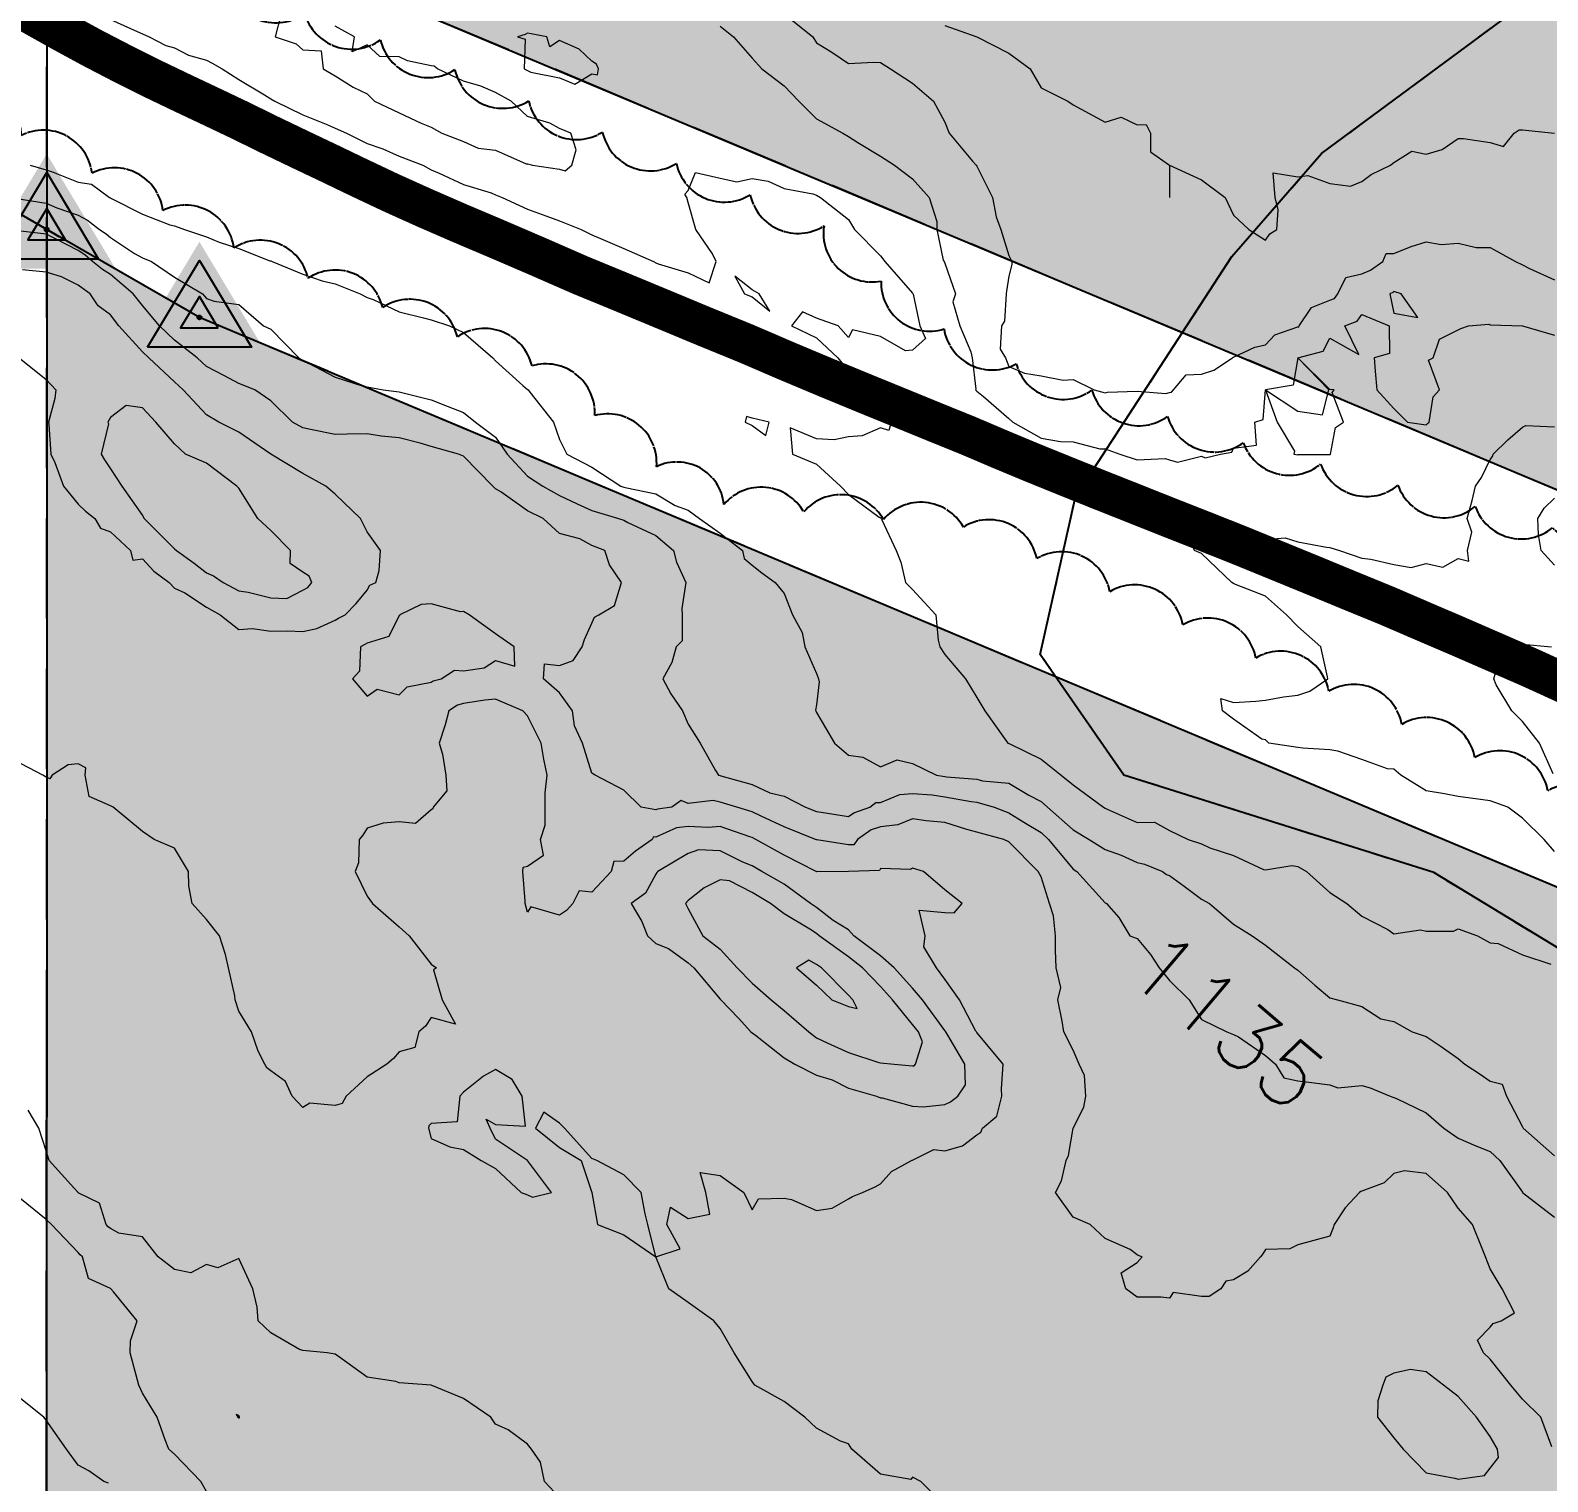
# Model space of a CAD drawing. Extents: x 496916 to 500864, y 5902350 to 5905308.
# Drawn here: x 497572.3 to 497761.5, y 5903112.5 to 5903293.3 of the extents above; entities that cross this region are included whole.
import ezdxf

# ---------------------------------------------------------------- set-up
doc = ezdxf.new("R2010")
doc.units = 0
doc.header["$LTSCALE"] = 5
for name, pattern in [('0', [1, 1, 0]), ('foc-ACCESSROAD', [3.75, 2.5, -1.25]), ('foc-QUARTERLINE', [33, 25, -3, 2, -3]), ('foc-WHEELTRACKS', [2, 0.4, -1.6])]:
    doc.linetypes.add(name, pattern=pattern)
doc.layers.get('Defpoints').update_dxf_attribs({"color": 9})
for name, color, linetype in [('AS-ROADS', 254, 'Continuous'), ('C-WS', 13, 'foc-ACCESSROAD'), ('F-AR', 190, 'foc-ACCESSROAD'), ('L-MON', 1, 'Continuous'), ('L-QSEC', 8, 'foc-QUARTERLINE'), ('P-PROPOSED', 10, 'Continuous'), ('P-PROPOSED-H', 21, 'Continuous'), ('T-BUSH', 110, '0'), ('T-WATER-P3', 160, 'foc-WHEELTRACKS')]:
    doc.layers.add(name, color=color, linetype=linetype)
doc.layers.add('C-TOPO-MAJR', color=7, linetype='Continuous', lineweight=15, true_color=0xd3aa5f)
doc.layers.add('C-TOPO-MINR', color=7, linetype='Continuous', lineweight=13, true_color=0xe9d5af)
doc.layers.add('C-TOPO-MAJR-TEXT', color=7, linetype='Continuous', true_color=0x644b1b)
doc.styles.add('80L', font='ARIALN.TTF', dxfattribs={"height": 10})
doc.styles.add('foc-LtypeFont', font='ARIALN.TTF', dxfattribs={"height": 7.35})
doc.linetypes.add('foc-TOPO-flowdirection-NOLINE', pattern='A,0,[">",foc-LtypeFont,S=0.3,R=0,X=0,Y=-0.945],-20,[">",foc-LtypeFont,S=0.3,R=0,X=0,Y=-0.945],0', length=20)

# ---------------------------------------------------------------- blocks, each defined once
blk = doc.blocks.new('TRIA')
blk.add_hatch(color=255).paths.add_polyline_path([(-0.041, 1.521), (-1.475, -0.867), (1.392, -0.867)])
blk = doc.blocks.new('Hybrid_EC')
at = {"color": 251}
for points in [[(-1.296, -0.74), (0, 1.42), (1.296, -0.74)], [(0.471, -0.26), (0, 0.526), (-0.471, -0.26)]]:
    blk.add_lwpolyline(points, close=True, dxfattribs=at)
at = {"layer": 'Defpoints'}
blk.add_circle((0, 0), 0.05, dxfattribs=at)
at = {"xscale": 1.2, "yscale": 1.2, "zscale": 1.2}
blk.add_blockref('TRIA', (0.05, 0.061), dxfattribs=at)

msp = doc.modelspace()

# ---------------------------------------------------------------- hatches: boundary and pattern name
at = {"layer": 'P-PROPOSED-H'}
h = msp.add_hatch(color=256, dxfattribs=at)
h.dxf.hatch_style = 1
h.paths.add_polyline_path([(497899.415, 5903067.756), (497975.958, 5903067.709), (497976.072, 5903372.334), (497574.358, 5903372.577), (497574.357, 5903321.243), (497613.711, 5903298.593), (497795.42, 5903222.35), (497831.216, 5903197.222), (497861.539, 5903163.307), (497885.058, 5903127.005), (497897.297, 5903090.779)])
h.paths.add_polyline_path([(497574.356, 5903268.522), (497574.352, 5903067.952), (497853.526, 5903067.784), (497852.287, 5903081.243), (497843.599, 5903106.961), (497825.115, 5903135.49), (497800.657, 5903162.844), (497773.198, 5903182.12), (497593.395, 5903257.564)])

# ---------------------------------------------------------------- linework, layer by layer
at = {"layer": 'AS-ROADS', "const_width": 4.997, "flags": 128}
msp.add_lwpolyline([(497768.075, 5903209.874), (497763.691, 5903211.908), (497759.261, 5903213.927), (497754.801, 5903215.869), (497750.332, 5903217.814), (497745.837, 5903219.738), (497741.348, 5903221.67), (497736.808, 5903223.526), (497732.246, 5903225.411), (497727.709, 5903227.267), (497723.182, 5903229.119), (497718.692, 5903230.903), (497714.26, 5903232.643), (497709.895, 5903234.38), (497705.588, 5903236.088), (497701.364, 5903237.786), (497697.215, 5903239.468), (497693.165, 5903241.155), (497689.182, 5903242.853), (497685.132, 5903244.492), (497680.941, 5903246.206), (497676.407, 5903248.055), (497671.588, 5903250.042), (497666.602, 5903252.134), (497661.552, 5903254.307), (497656.41, 5903256.407), (497651.238, 5903258.558), (497646.04, 5903260.714), (497640.802, 5903262.869), (497635.633, 5903265.131), (497630.671, 5903267.264), (497625.927, 5903269.273), (497621.479, 5903271.209), (497617.286, 5903273.098), (497613.328, 5903274.966), (497609.54, 5903276.79), (497605.771, 5903278.58), (497602.065, 5903280.359), (497598.404, 5903282.156), (497594.755, 5903283.89), (497591.11, 5903285.61), (497587.442, 5903287.369), (497583.763, 5903289.211), (497580.114, 5903291.103), (497576.474, 5903293.08), (497572.848, 5903295.107), (497569.208, 5903297.179)], dxfattribs=at)
at = {"layer": 'C-TOPO-MAJR', "linetype": 'Continuous', "lineweight": 15, "flags": 128}
for points, elevation in [([(497686.297, 5903293.922), (497690.297, 5903292.526), (497694.297, 5903290.503), (497696.943, 5903288.526), (497698.297, 5903286.194), (497701.632, 5903284.526), (497702.297, 5903284.066), (497703.294, 5903283.529), (497706.297, 5903281.911), (497708.297, 5903282.526), (497710.297, 5903281.573), (497711.394, 5903281.623), (497711.956, 5903280.526), (497711.956, 5903278.185), (497714.297, 5903276.526), (497714.297, 5903272.526)], 1130), ([(497714.297, 5903276.526), (497718.297, 5903274.702), (497721.25, 5903272.526), (497722.297, 5903270.328), (497724.194, 5903268.526), (497726.297, 5903267.196), (497726.836, 5903267.987), (497727.674, 5903268.526), (497727.844, 5903270.979), (497727.467, 5903272.526), (497727.241, 5903275.582), (497730.297, 5903275.105), (497731.576, 5903275.248), (497734.297, 5903274.271), (497736.884, 5903273.939), (497738.297, 5903274.487), (497739.459, 5903275.364), (497741.866, 5903276.526), (497742.095, 5903276.728), (497742.297, 5903276.862), (497744.534, 5903278.29), (497746.297, 5903277.895), (497748.317, 5903278.507), (497750.297, 5903279.85), (497750.951, 5903279.872), (497754.297, 5903279.36), (497755.944, 5903278.88), (497757.295, 5903280.526), (497757.89, 5903280.933), (497758.297, 5903280.945), (497762.297, 5903280.526)], 1130), ([(497570.405, 5903272.418), (497574.297, 5903271.784), (497575.603, 5903271.22), (497578.297, 5903270.291), (497579.435, 5903269.665), (497580.955, 5903268.526), (497581.76, 5903267.99), (497582.297, 5903267.517), (497585.297, 5903265.526), (497586.297, 5903264.971), (497587.43, 5903264.526), (497590.297, 5903262.594), (497593.77, 5903260.526), (497594.297, 5903259.932), (497595.229, 5903259.595), (497598.297, 5903259.156), (497601.365, 5903256.526), (497602.297, 5903256.103), (497605.769, 5903252.526), (497606.297, 5903252.16), (497606.905, 5903251.918), (497610.297, 5903250.14), (497613.82, 5903249.003), (497614.297, 5903248.911), (497616.3, 5903248.526), (497618.297, 5903248.303), (497618.63, 5903248.194), (497622.297, 5903247.294), (497624.296, 5903246.527), (497626.297, 5903245.729), (497627.793, 5903244.526), (497630.297, 5903242.631), (497631.771, 5903240.526), (497634.297, 5903237.766), (497636.189, 5903236.526), (497638.297, 5903235.376), (497640.493, 5903234.33), (497642.297, 5903233.527), (497645.622, 5903232.526), (497646.297, 5903232.284), (497646.802, 5903232.022), (497650.297, 5903230.392), (497652.506, 5903228.526), (497652.844, 5903227.074), (497654.035, 5903224.526), (497653.518, 5903221.306), (497653.55, 5903220.526), (497653.57, 5903217.254), (497652.816, 5903216.526), (497652.279, 5903214.545), (497651.146, 5903212.526), (497652.165, 5903210.659), (497653.609, 5903208.526), (497654.297, 5903206.886), (497655.831, 5903204.526), (497657.705, 5903201.119), (497658.087, 5903200.526), (497658.297, 5903200.474), (497658.373, 5903200.45), (497662.297, 5903199.374), (497664.481, 5903198.343), (497666.297, 5903197.9), (497668.926, 5903196.526), (497670.297, 5903196.018), (497670.912, 5903195.911), (497674.297, 5903195.376), (497674.983, 5903195.84), (497676.963, 5903196.526), (497677.688, 5903197.135), (497678.297, 5903197.119), (497680.712, 5903198.112), (497682.297, 5903198.262), (497684.729, 5903198.095), (497686.297, 5903197.813), (497689.595, 5903197.228), (497690.297, 5903197.178), (497692.448, 5903196.526), (497694.297, 5903195.849), (497696.163, 5903194.66), (497698.297, 5903193.365), (497699.226, 5903192.526), (497702.297, 5903188.827), (497702.77, 5903188.526), (497706.297, 5903184.632), (497706.458, 5903184.526), (497708.019, 5903182.805), (497709.356, 5903180.526), (497710.297, 5903180.155), (497711.957, 5903178.186), (497713.035, 5903176.526), (497713.592, 5903175.822), (497714.297, 5903174.928), (497716.752, 5903172.526), (497718.297, 5903170.099), (497721.443, 5903168.526), (497722.297, 5903168.203), (497722.895, 5903167.928), (497726.297, 5903165.606), (497727.511, 5903164.526), (497728.583, 5903162.812), (497730.297, 5903162.418), (497732.004, 5903162.234), (497734.297, 5903161.951), (497735.317, 5903161.546), (497738.297, 5903161.837), (497739.332, 5903161.562), (497741.823, 5903160.526), (497742.297, 5903160.366), (497742.608, 5903160.216), (497746.297, 5903158.461), (497748.503, 5903156.526), (497750.297, 5903155.288), (497752.503, 5903154.32), (497754.297, 5903153.649), (497755.497, 5903152.526), (497758.297, 5903148.57), (497758.335, 5903148.526), (497762.297, 5903145.432)], 1135), ([(497582.064, 5903112.294), (497581.498, 5903112.526), (497579.601, 5903113.831), (497578.297, 5903114.55), (497576.827, 5903116.526), (497574.297, 5903120.136), (497574.009, 5903120.526), (497570.297, 5903123.47)], 1140)]:
    msp.add_lwpolyline(points, dxfattribs=dict(at, elevation=elevation))
at = {"layer": 'C-TOPO-MAJR', "linetype": 'Continuous', "lineweight": 15, "elevation": 1140, "flags": 128}
msp.add_lwpolyline([(497674.855, 5903172.526), (497674.297, 5903173.119), (497670.931, 5903176.526), (497670.297, 5903176.933), (497669.351, 5903177.472), (497667.82, 5903176.526), (497670.297, 5903174.359), (497672.208, 5903172.526), (497674.297, 5903171.705), (497675.364, 5903171.459), (497674.855, 5903172.526)], close=True, dxfattribs=at)
at = {"layer": 'C-TOPO-MINR', "linetype": 'Continuous', "lineweight": 13, "flags": 128}
for points, elevation in [([(497603.562, 5903295.262), (497602.833, 5903292.526), (497605.444, 5903291.674), (497606.297, 5903290.902), (497608.566, 5903290.796), (497608.832, 5903288.526), (497610.297, 5903287.681), (497612.552, 5903286.271), (497614.297, 5903285.446), (497615.216, 5903284.526), (497618.297, 5903283.075), (497621.043, 5903281.78), (497622.297, 5903281.259), (497623.631, 5903280.526), (497626.297, 5903279.502), (497628.153, 5903278.67), (497630.297, 5903278.402), (497634.127, 5903276.697), (497634.297, 5903276.685), (497634.901, 5903276.526), (497638.297, 5903276.048), (497639.005, 5903275.818), (497639.807, 5903276.526), (497640.365, 5903278.458), (497639.708, 5903280.526), (497639.708, 5903280.526), (497638.297, 5903281.126), (497637.06, 5903281.763), (497634.297, 5903282.612), (497632.235, 5903284.526), (497630.297, 5903285.594), (497628.458, 5903286.366), (497626.297, 5903286.985), (497623.079, 5903288.526), (497622.644, 5903288.874), (497622.297, 5903288.937), (497619.32, 5903289.55), (497618.297, 5903290.047), (497615.869, 5903290.098), (497614.297, 5903291.526), (497612.441, 5903290.671), (497612.713, 5903292.526), (497610.297, 5903293.875)], 1132), ([(497666.297, 5903295.384), (497669.869, 5903292.526), (497670.297, 5903291.788), (497672.216, 5903290.607), (497674.297, 5903289.211), (497677.447, 5903289.377), (497678.297, 5903289.317), (497679.556, 5903288.526), (497682.297, 5903286.766), (497684.909, 5903284.526), (497686.297, 5903281.895), (497686.844, 5903280.526), (497689.767, 5903277.056), (497690.232, 5903276.526), (497690.297, 5903276.399), (497692.265, 5903272.526), (497692.722, 5903270.102), (497693.284, 5903268.526), (497694.297, 5903265.277), (497694.668, 5903264.526), (497694.672, 5903264.151), (497694.297, 5903262.725), (497694.006, 5903260.818), (497693.971, 5903260.526), (497693.742, 5903257.082), (497693.378, 5903256.526), (497693.21, 5903253.613), (497693.877, 5903252.526), (497694.297, 5903251.463), (497696.219, 5903250.604), (497698.297, 5903250.297), (497701.071, 5903249.752), (497702.297, 5903249.832), (497704.907, 5903248.526), (497706.297, 5903248.183), (497706.573, 5903248.251), (497710.297, 5903248.384), (497713.867, 5903248.097), (497714.297, 5903248.215), (497714.561, 5903248.263), (497714.807, 5903248.526), (497716.393, 5903250.431), (497718.297, 5903250.494), (497719.824, 5903251), (497722.17, 5903252.526), (497722.216, 5903252.607), (497722.297, 5903252.614), (497724.957, 5903253.867), (497726.297, 5903254.146), (497727.44, 5903255.384), (497730.297, 5903256.373), (497730.418, 5903256.406), (497730.483, 5903256.526), (497732.025, 5903258.798), (497734.297, 5903259.705), (497734.896, 5903259.928), (497735.316, 5903260.526), (497736.29, 5903262.533), (497738.297, 5903262.997), (497739.363, 5903263.46), (497740.908, 5903264.526), (497741.306, 5903265.517), (497742.297, 5903265.542), (497744.424, 5903266.399), (497746.297, 5903266.971), (497748.163, 5903266.66), (497750.297, 5903266.826), (497752.533, 5903266.29), (497754.297, 5903266.263), (497757.453, 5903264.526), (497758.297, 5903264.137), (497759.178, 5903263.645), (497762.297, 5903262.237)], 1131), ([(497582.297, 5903294.683), (497585.63, 5903293.193), (497586.297, 5903292.909), (497587.15, 5903292.526), (497589.213, 5903291.442), (497590.297, 5903291.156), (497592.025, 5903290.255), (497594.297, 5903289.611), (497595, 5903289.23), (497596.212, 5903288.526), (497598.297, 5903287.211), (497601.508, 5903285.315), (497602.297, 5903284.816), (497602.798, 5903284.526), (497606.297, 5903282.812), (497609.193, 5903281.63), (497610.297, 5903281.167), (497611.72, 5903280.526), (497614.297, 5903279.252), (497616.262, 5903278.561), (497618.297, 5903277.67), (497621.225, 5903276.526), (497622.297, 5903275.948), (497623.285, 5903275.539), (497626.297, 5903274.141), (497629.74, 5903273.084), (497630.297, 5903272.838), (497631.118, 5903272.526), (497634.297, 5903271.051), (497636.592, 5903270.231), (497638.297, 5903269.603), (497640.965, 5903268.526), (497642.297, 5903267.865), (497643.404, 5903267.419), (497646.297, 5903266.171), (497649.991, 5903264.526), (497650.297, 5903264.355), (497650.573, 5903264.25), (497654.297, 5903263.104), (497656.939, 5903261.885), (497657.82, 5903264.526), (497657.343, 5903265.48), (497655.251, 5903268.526), (497654.297, 5903271.891), (497654.161, 5903272.526), (497653.894, 5903272.929), (497654.297, 5903273.389), (497655.212, 5903275.611), (497658.297, 5903274.914), (497660.38, 5903274.444), (497662.297, 5903274.886), (497664.295, 5903274.528), (497666.297, 5903273.651), (497669.862, 5903272.962), (497670.297, 5903272.787), (497670.81, 5903272.526), (497674.297, 5903269.752), (497675.057, 5903268.526), (497678.297, 5903265.245), (497678.811, 5903264.526), (497682.297, 5903260.568), (497682.318, 5903260.526), (497682.342, 5903260.481), (497683.183, 5903256.526), (497683.885, 5903254.938), (497682.297, 5903253.495), (497681.409, 5903253.415), (497678.297, 5903255.193), (497674.798, 5903256.025), (497674.297, 5903255.067), (497673.014, 5903256.526), (497670.297, 5903257.484), (497668.554, 5903258.27), (497667.207, 5903256.526), (497670.297, 5903255.016), (497672.965, 5903252.526), (497674.297, 5903250.882), (497677.631, 5903248.526), (497678.297, 5903247.075), (497679.634, 5903244.526), (497679.336, 5903243.487), (497678.297, 5903243.807), (497676.012, 5903242.811), (497674.297, 5903242.679), (497672.52, 5903242.304), (497670.297, 5903242.436), (497667.017, 5903243.807), (497667.322, 5903240.526), (497670.297, 5903239.26), (497673.298, 5903236.526), (497674.297, 5903235.516), (497678.129, 5903232.694), (497678.297, 5903232.582), (497678.368, 5903232.526), (497678.472, 5903232.351), (497680.253, 5903228.526), (497680.832, 5903227.062), (497681.4, 5903224.526), (497682.297, 5903223.647), (497685.187, 5903220.526), (497685.482, 5903217.341), (497685.673, 5903216.526), (497686.297, 5903215.553), (497688.88, 5903212.526), (497690.297, 5903210.184), (497691.278, 5903208.526), (497693.73, 5903205.093), (497694.171, 5903204.526), (497694.297, 5903204.484), (497694.407, 5903204.416), (497698.297, 5903202.527), (497700.82, 5903200.526), (497702.297, 5903199.33), (497706.1, 5903196.526), (497706.297, 5903196.422), (497706.526, 5903196.298), (497710.297, 5903194.616), (497712.427, 5903194.657), (497714.297, 5903193.647), (497716.631, 5903192.526), (497718.297, 5903191.963), (497719.349, 5903191.474), (497722.297, 5903190.509), (497726.033, 5903188.791), (497726.297, 5903188.73), (497729.558, 5903189.266), (497730.297, 5903189.145), (497731.376, 5903188.526), (497734.297, 5903185.899), (497736.431, 5903184.526), (497738.297, 5903182.972), (497741.527, 5903181.296), (497742.297, 5903180.768), (497745.581, 5903181.242), (497746.297, 5903181.07), (497749.725, 5903181.098), (497750.297, 5903181.364), (497752.698, 5903180.526), (497754.297, 5903179.638), (497755.276, 5903179.548), (497758.297, 5903178.136), (497761.844, 5903176.979)], 1133), ([(497658.297, 5903293.871), (497659.954, 5903292.526), (497662.297, 5903289.89), (497663.509, 5903288.526), (497666.297, 5903286.42), (497668.094, 5903284.526), (497670.297, 5903282.324), (497673.604, 5903280.526), (497674.297, 5903280.107), (497675.479, 5903279.345), (497678.297, 5903277.654), (497680.02, 5903276.526), (497682.297, 5903274.853), (497684.37, 5903272.526), (497685.298, 5903269.526), (497685.323, 5903268.526), (497686.104, 5903264.719), (497686.221, 5903264.526), (497686.297, 5903264.345), (497687.631, 5903260.526), (497687.322, 5903259.502), (497688.175, 5903256.526), (497689.553, 5903253.27), (497689.703, 5903252.526), (497690.187, 5903248.636), (497690.125, 5903248.526), (497690.297, 5903248.385), (497691.122, 5903247.701), (497694.297, 5903244.978), (497694.781, 5903244.526), (497698.297, 5903242.527), (497700.717, 5903242.106), (497702.297, 5903242.078), (497705.636, 5903241.187), (497706.297, 5903241.21), (497708.111, 5903240.526), (497710.297, 5903239.838), (497713.753, 5903239.983), (497714.297, 5903239.81), (497715.313, 5903239.511), (497718.297, 5903240.28), (497718.766, 5903240.057), (497720.687, 5903240.526), (497722.067, 5903240.757), (497722.297, 5903241.259), (497725.174, 5903241.65), (497724.962, 5903244.526), (497725.969, 5903244.854), (497726.297, 5903248.526), (497727.738, 5903244.526), (497729.905, 5903240.918), (497729.808, 5903240.526), (497730.297, 5903240.429), (497730.346, 5903240.478), (497734.297, 5903240.478), (497734.329, 5903240.494), (497734.386, 5903240.526), (497734.987, 5903243.836), (497736.006, 5903244.526), (497734.597, 5903248.226), (497734.856, 5903248.526), (497734.297, 5903248.582), (497730.297, 5903252.526), (497733.448, 5903253.375), (497734.297, 5903254.962), (497737.896, 5903252.927), (497736.171, 5903256.526), (497737.72, 5903257.103), (497738.297, 5903257.924), (497741.699, 5903256.526), (497741.755, 5903253.068), (497739.837, 5903252.526), (497739.966, 5903250.857), (497740.147, 5903248.526), (497742.297, 5903246.196), (497743.966, 5903244.526), (497746.297, 5903244.163), (497746.482, 5903244.341), (497746.665, 5903244.526), (497747.16, 5903247.664), (497747.985, 5903248.526), (497746.58, 5903252.243), (497747.178, 5903252.526), (497747.956, 5903254.867), (497750.297, 5903256.038), (497750.623, 5903256.201), (497751.603, 5903256.526), (497754.105, 5903256.718), (497754.297, 5903256.654), (497758.297, 5903256.526), (497762.297, 5903255.361)], 1132), ([(497572.298, 5903276.526), (497574.297, 5903275.963), (497575.148, 5903275.675), (497578.297, 5903274.403), (497579.935, 5903274.164), (497582.17, 5903272.526), (497582.252, 5903272.481), (497582.297, 5903272.448), (497582.432, 5903272.391), (497586.297, 5903270.419), (497589.706, 5903269.117), (497590.297, 5903268.997), (497591.519, 5903268.526), (497594.297, 5903267.609), (497595.871, 5903266.952), (497598.297, 5903266.156), (497602.192, 5903264.632), (497602.297, 5903264.625), (497602.47, 5903264.526), (497606.297, 5903262.969), (497608.711, 5903262.112), (497610.297, 5903261.757), (497613.44, 5903260.526), (497614.297, 5903260.052), (497615.035, 5903259.788), (497618.297, 5903258.279), (497621.319, 5903257.504), (497622.297, 5903257.254), (497624.554, 5903256.526), (497626.297, 5903255.697), (497629.96, 5903252.526), (497630.297, 5903252.169), (497633.72, 5903249.103), (497634.297, 5903248.596), (497634.391, 5903248.526), (497634.584, 5903248.239), (497637.532, 5903244.526), (497638.297, 5903242.361), (497639.178, 5903240.526), (497642.297, 5903238.918), (497645.923, 5903236.526), (497646.297, 5903236.428), (497646.453, 5903236.37), (497650.297, 5903235.589), (497652.697, 5903234.127), (497654.297, 5903233.561), (497655.726, 5903232.526), (497658.297, 5903230.697), (497661.08, 5903228.526), (497661.279, 5903227.509), (497662.297, 5903226.692), (497663.509, 5903225.738), (497665.167, 5903224.526), (497666.297, 5903223.159), (497667.329, 5903220.526), (497668.521, 5903218.303), (497668.869, 5903216.526), (497670.297, 5903213.197), (497670.545, 5903212.526), (497670.663, 5903212.16), (497670.297, 5903209.307), (497670.197, 5903208.627), (497670.22, 5903208.526), (497670.297, 5903208.349), (497672.569, 5903204.526), (497674.297, 5903203.039), (497676.073, 5903202.75), (497678.297, 5903201.567), (497680.369, 5903202.454), (497682.297, 5903201.989), (497685.284, 5903200.526), (497686.297, 5903200.344), (497686.518, 5903200.305), (497690.297, 5903200.035), (497691.002, 5903199.822), (497694.297, 5903199.549), (497696.796, 5903198.027), (497698.297, 5903197.239), (497699.105, 5903196.526), (497702.297, 5903193.714), (497704.313, 5903192.526), (497706.297, 5903191.259), (497708.281, 5903190.542), (497710.297, 5903189.642), (497711.203, 5903189.432), (497713.43, 5903188.526), (497713.93, 5903188.16), (497714.297, 5903188.005), (497716.14, 5903186.683), (497718.297, 5903185.091), (497719.286, 5903184.526), (497722.297, 5903181.967), (497724.62, 5903180.526), (497726.297, 5903179.358), (497729.898, 5903176.526), (497730.297, 5903176.235), (497732.447, 5903174.376), (497734.297, 5903172.78), (497735.259, 5903172.526), (497738.297, 5903171.701), (497740.671, 5903170.152), (497742.297, 5903169.827), (497744.56, 5903168.526), (497746.297, 5903167.964), (497748.034, 5903166.789), (497750.297, 5903165.202), (497751.122, 5903164.526), (497753.023, 5903163.253), (497754.297, 5903162.376), (497755.78, 5903162.009), (497756.321, 5903160.526), (497758.297, 5903156.71), (497758.417, 5903156.526), (497762.297, 5903153.106)], 1134), ([(497761.974, 5903116.85), (497760.603, 5903120.526), (497758.297, 5903122.758), (497756.877, 5903124.526), (497754.297, 5903127.74), (497753.455, 5903128.526), (497752.698, 5903130.126), (497754.297, 5903131.722), (497754.642, 5903132.181), (497755.639, 5903132.526), (497757.299, 5903133.524), (497755.767, 5903136.526), (497754.297, 5903139.011), (497753.719, 5903140.526), (497753.298, 5903141.525), (497752.082, 5903144.526), (497750.297, 5903146.558), (497748.95, 5903148.526), (497746.297, 5903150.904), (497743.587, 5903151.236), (497742.297, 5903150.883), (497741.086, 5903149.738), (497738.297, 5903148.683), (497738.159, 5903148.664), (497737.987, 5903148.526), (497736.197, 5903146.626), (497734.821, 5903144.526), (497734.702, 5903144.122), (497734.297, 5903143.073), (497732.295, 5903142.529), (497730.297, 5903141.986), (497729.325, 5903141.499), (497726.297, 5903141.404), (497725.932, 5903140.891), (497725.644, 5903140.526), (497724.096, 5903138.727), (497722.297, 5903137.647), (497721.331, 5903137.493), (497720.696, 5903136.526), (497719.262, 5903135.561), (497718.297, 5903135.55), (497714.782, 5903136.041), (497714.297, 5903135.368), (497713.271, 5903135.5), (497710.297, 5903135.5), (497708.861, 5903136.526), (497708.3, 5903138.523), (497710.297, 5903139.793), (497710.917, 5903140.526), (497710.427, 5903140.656), (497710.297, 5903140.757), (497709.402, 5903141.421), (497706.297, 5903142.778), (497704.435, 5903144.526), (497702.297, 5903145.444), (497700.094, 5903148.526), (497700.839, 5903149.985), (497701.431, 5903152.526), (497701.706, 5903153.117), (497702.297, 5903156.526), (497703.65, 5903159.174), (497703.898, 5903160.526), (497703.727, 5903163.097), (497703.052, 5903164.526), (497702.297, 5903166.267), (497701.129, 5903168.526), (497700.947, 5903169.877), (497700.401, 5903172.526), (497700.764, 5903174.06), (497700.183, 5903176.526), (497700.099, 5903178.725), (497700.087, 5903180.526), (497699.845, 5903182.979), (497699.347, 5903184.526), (497698.297, 5903187.84), (497697.942, 5903188.526), (497694.297, 5903192.202), (497693.683, 5903192.526), (497690.297, 5903193.414), (497689.06, 5903193.763), (497686.297, 5903194.612), (497683.996, 5903194.827), (497682.297, 5903195.092), (497680.467, 5903194.356), (497678.297, 5903194.099), (497677.129, 5903193.694), (497675.403, 5903192.526), (497674.961, 5903191.862), (497674.297, 5903191.838), (497670.344, 5903192.479), (497670.297, 5903192.479), (497670.196, 5903192.526), (497666.297, 5903194.081), (497663.421, 5903195.402), (497662.297, 5903195.95), (497660.383, 5903196.526), (497658.297, 5903197.173), (497657.433, 5903197.39), (497654.297, 5903196.984), (497653.453, 5903197.371), (497652.296, 5903196.526), (497650.514, 5903196.31), (497650.297, 5903196.212), (497648.458, 5903196.526), (497646.297, 5903198.645), (497642.744, 5903200.526), (497642.297, 5903200.763), (497641.127, 5903204.526), (497640.165, 5903206.659), (497639.898, 5903208.526), (497638.297, 5903210.767), (497636.298, 5903212.526), (497636.412, 5903214.411), (497638.297, 5903214.176), (497639.991, 5903214.832), (497641.104, 5903216.526), (497641.408, 5903217.415), (497642.297, 5903219.487), (497642.627, 5903220.196), (497643.174, 5903220.526), (497645.134, 5903221.689), (497645.995, 5903224.526), (497644.516, 5903226.745), (497643.908, 5903228.526), (497642.297, 5903229.13), (497640.829, 5903229.994), (497638.297, 5903230.658), (497636.244, 5903232.526), (497634.297, 5903233.45), (497630.973, 5903235.85), (497630.297, 5903236.203), (497629.956, 5903236.526), (497626.297, 5903240.273), (497625.67, 5903240.526), (497622.297, 5903241.466), (497620.91, 5903241.914), (497618.297, 5903242.551), (497616.038, 5903242.785), (497614.297, 5903243.08), (497611.813, 5903243.01), (497610.297, 5903242.959), (497607.239, 5903243.584), (497606.297, 5903243.809), (497605.003, 5903244.526), (497602.297, 5903247.156), (497600.298, 5903248.526), (497598.297, 5903249.322), (497596.518, 5903250.305), (497594.297, 5903251.455), (497593.128, 5903252.526), (497590.297, 5903254.729), (497588.433, 5903256.526), (497586.297, 5903259.045), (497585.138, 5903260.526), (497582.297, 5903262.917), (497581.329, 5903263.558), (497580.072, 5903264.526), (497579.129, 5903265.358), (497578.297, 5903265.913), (497575.524, 5903267.299), (497574.297, 5903267.921), (497570.435, 5903268.389)], 1136), ([(497570.916, 5903252.526), (497574.297, 5903249.825), (497575.508, 5903248.526), (497575.351, 5903247.472), (497574.572, 5903244.526), (497574.608, 5903244.215), (497574.893, 5903240.526), (497575.355, 5903239.468), (497576.433, 5903236.526), (497578.297, 5903234.287), (497579.191, 5903233.42), (497580.366, 5903232.526), (497581.06, 5903231.29), (497582.297, 5903230.859), (497584.821, 5903228.526), (497585.096, 5903227.326), (497586.297, 5903227.503), (497587.705, 5903225.935), (497589.613, 5903224.526), (497590.297, 5903223.82), (497591.583, 5903223.24), (497594.297, 5903221.457), (497595.961, 5903220.526), (497598.297, 5903218.698), (497600.018, 5903218.806), (497602.297, 5903218.462), (497604.315, 5903218.509), (497606.297, 5903218.416), (497608.025, 5903218.798), (497610.297, 5903219.836), (497610.74, 5903220.083), (497611.545, 5903220.526), (497612.921, 5903221.902), (497614.297, 5903223.587), (497614.637, 5903224.187), (497615.38, 5903224.526), (497615.781, 5903226.011), (497615.969, 5903228.526), (497615.969, 5903228.526), (497614.297, 5903230.861), (497613.481, 5903232.526), (497610.297, 5903235.526), (497609.167, 5903236.526), (497606.297, 5903238.127), (497602.297, 5903240.526), (497598.297, 5903243.263), (497595.823, 5903244.526), (497594.297, 5903245.429), (497591.378, 5903248.526), (497590.297, 5903249.527), (497587.092, 5903252.526), (497586.297, 5903253.292), (497583.367, 5903256.526), (497582.297, 5903257.903), (497580.782, 5903259.012), (497579.77, 5903260.526), (497578.884, 5903261.114), (497578.297, 5903261.566), (497576.191, 5903262.632), (497574.297, 5903263.218), (497571.337, 5903263.487)], 1137), ([(497762.297, 5903190.994), (497760.999, 5903192.526), (497758.297, 5903195.158), (497756.483, 5903196.526), (497754.297, 5903197.313), (497753.366, 5903197.457), (497750.297, 5903197.888), (497748.613, 5903198.21), (497746.297, 5903198.579), (497743.154, 5903200.526), (497742.297, 5903201.291), (497741.492, 5903201.332), (497738.297, 5903202.474), (497735.304, 5903203.519), (497734.297, 5903203.677), (497730.94, 5903203.883), (497730.297, 5903203.955), (497726.696, 5903204.526), (497726.297, 5903204.912), (497725.818, 5903205.005), (497722.297, 5903207.503), (497720.922, 5903208.526), (497720.725, 5903210.098), (497722.297, 5903209.562), (497725.066, 5903209.758), (497726.297, 5903209.876), (497728.542, 5903210.282), (497730.297, 5903210.481), (497731.822, 5903211.002), (497734.045, 5903212.526), (497734.028, 5903212.795), (497733.192, 5903216.526), (497730.297, 5903219.033), (497728.907, 5903220.526), (497726.297, 5903222.819), (497722.539, 5903224.285), (497722.297, 5903224.399), (497722.064, 5903224.526), (497718.297, 5903228.156), (497717.426, 5903228.526), (497716.865, 5903229.959), (497718.297, 5903230.533), (497719.062, 5903231.761), (497722.297, 5903230.279), (497723.932, 5903230.891), (497726.297, 5903229.895), (497728.716, 5903230.108), (497730.297, 5903229.61), (497733.888, 5903228.935), (497734.297, 5903228.904), (497735.522, 5903228.526), (497738.297, 5903227.562), (497739.393, 5903227.43), (497742.297, 5903226.791), (497744.42, 5903226.403), (497746.297, 5903226.896), (497748.396, 5903226.427), (497750.297, 5903227.507), (497751.63, 5903227.193), (497751.479, 5903228.526), (497752, 5903230.824), (497751.404, 5903232.526), (497752.053, 5903234.77), (497752.458, 5903236.526), (497753.201, 5903237.623), (497754.297, 5903239.86), (497754.58, 5903240.243), (497754.678, 5903240.526), (497756.498, 5903242.326), (497758.297, 5903243.905), (497758.741, 5903244.083), (497762.297, 5903243.947)], 1133), ([(497762.297, 5903226.689), (497760.621, 5903228.526), (497760.313, 5903230.511), (497760.206, 5903232.526), (497761.007, 5903233.816), (497762.297, 5903235.036)], 1134), ([(497762.148, 5903200.676), (497760.419, 5903204.526), (497758.297, 5903207.193), (497756.996, 5903208.526), (497755.045, 5903211.778), (497754.724, 5903212.526), (497755.517, 5903215.306), (497756.39, 5903216.526), (497757.884, 5903216.939), (497758.297, 5903216.834), (497761.941, 5903216.526)], 1134), ([(497686.297, 5903109.534), (497683.305, 5903112.526), (497682.297, 5903113.063), (497682.073, 5903112.75), (497678.297, 5903113.436), (497674.721, 5903116.526), (497674.297, 5903117.197), (497673.291, 5903117.532), (497670.297, 5903119.156), (497668.844, 5903120.526), (497666.297, 5903122.482), (497662.633, 5903124.526), (497662.297, 5903124.95), (497660.03, 5903128.526), (497658.297, 5903131.586), (497657.498, 5903132.526), (497654.297, 5903134.814), (497651.901, 5903136.526), (497650.297, 5903140.526), (497653.32, 5903141.504), (497651.639, 5903144.526), (497652.119, 5903146.704), (497654.297, 5903145.298), (497657.001, 5903145.822), (497656.521, 5903148.526), (497655.799, 5903151.024), (497658.297, 5903150.631), (497661.257, 5903148.526), (497662.297, 5903146.367), (497663.099, 5903147.724), (497666.297, 5903147.819), (497667.187, 5903147.636), (497670.297, 5903146.276), (497672.261, 5903146.562), (497674.297, 5903147.724), (497674.798, 5903148.025), (497676.053, 5903148.526), (497677.606, 5903149.217), (497678.297, 5903149.582), (497679.668, 5903151.155), (497682.147, 5903152.526), (497682.256, 5903152.567), (497682.297, 5903152.569), (497684.944, 5903153.879), (497686.297, 5903153.713), (497688.499, 5903154.324), (497690.297, 5903155.705), (497690.784, 5903156.039), (497690.994, 5903156.526), (497692.773, 5903158.051), (497693.402, 5903160.526), (497693.365, 5903161.458), (497693.591, 5903164.526), (497690.297, 5903168.48), (497690.266, 5903168.526), (497690.182, 5903168.641), (497688.146, 5903172.526), (497686.297, 5903175.104), (497685.276, 5903176.526), (497683.702, 5903179.122), (497683.867, 5903180.526), (497683.12, 5903183.703), (497686.297, 5903183.408), (497687.47, 5903183.354), (497688.483, 5903184.526), (497686.297, 5903186.243), (497683.634, 5903188.526), (497682.297, 5903188.923), (497682.034, 5903188.79), (497678.297, 5903188.879), (497678.156, 5903188.667), (497674.297, 5903188.526), (497670.339, 5903188.484), (497670.297, 5903188.508), (497670.269, 5903188.526), (497666.297, 5903190.556), (497662.744, 5903192.526), (497662.297, 5903192.744), (497661.985, 5903192.838), (497658.297, 5903194.12), (497656.819, 5903194.005), (497654.297, 5903194.124), (497652.872, 5903193.951), (497650.297, 5903192.787), (497649.983, 5903192.841), (497649.813, 5903192.526), (497647.75, 5903191.074), (497646.297, 5903189.821), (497645.057, 5903189.766), (497644.716, 5903188.526), (497643.544, 5903187.28), (497642.297, 5903185.937), (497640.714, 5903186.11), (497639.931, 5903184.526), (497639.156, 5903183.668), (497638.297, 5903183.079), (497634.723, 5903184.1), (497634.297, 5903183.46), (497633.992, 5903184.526), (497633.995, 5903184.828), (497633.706, 5903188.526), (497633.744, 5903189.079), (497634.297, 5903189.206), (497636.285, 5903190.538), (497635.925, 5903192.526), (497636.511, 5903194.312), (497636.479, 5903196.526), (497636.492, 5903198.331), (497636.739, 5903200.526), (497636.317, 5903202.506), (497635.997, 5903204.526), (497634.297, 5903207.912), (497633.703, 5903208.526), (497630.297, 5903209.977), (497628.968, 5903209.856), (497626.297, 5903209.437), (497625.557, 5903209.266), (497624.502, 5903208.526), (497624.041, 5903206.783), (497623.289, 5903204.526), (497623.687, 5903203.136), (497624.094, 5903200.526), (497624.237, 5903198.586), (497622.514, 5903196.526), (497622.478, 5903196.345), (497622.297, 5903196.22), (497620.324, 5903194.5), (497618.297, 5903194.722), (497616.296, 5903194.527), (497614.297, 5903193.919), (497613.757, 5903193.066), (497613.307, 5903192.526), (497613.217, 5903189.607), (497612.817, 5903188.526), (497614.297, 5903185.44), (497614.963, 5903184.526), (497618.297, 5903181.616), (497619.545, 5903180.526), (497622.297, 5903176.958), (497622.936, 5903176.526), (497622.568, 5903176.256), (497623.645, 5903172.526), (497625.323, 5903169.5), (497622.297, 5903170.331), (497621.555, 5903169.269), (497620.737, 5903168.526), (497620.242, 5903166.582), (497618.297, 5903166.044), (497617.604, 5903165.22), (497616.752, 5903164.526), (497614.297, 5903162.918), (497611.696, 5903160.526), (497611.207, 5903159.616), (497610.297, 5903159.361), (497607.17, 5903159.654), (497606.297, 5903159.094), (497604.965, 5903160.526), (497604.129, 5903162.359), (497602.297, 5903163.695), (497601.816, 5903164.046), (497601.543, 5903164.526), (497600.7, 5903166.124), (497599.878, 5903168.526), (497598.297, 5903171.137), (497597.847, 5903172.526), (497597.812, 5903173.011), (497597.027, 5903176.526), (497596.661, 5903178.162), (497595.889, 5903180.526), (497594.297, 5903182.553), (497592.488, 5903184.526), (497592.094, 5903186.729), (497592.044, 5903188.526), (497590.297, 5903191.411), (497587.774, 5903192.526), (497586.297, 5903193.495), (497582.633, 5903196.526), (497582.297, 5903196.688), (497579.631, 5903197.861), (497579.15, 5903200.526), (497579.226, 5903201.455), (497578.297, 5903201.932), (497577.028, 5903201.795), (497575.045, 5903200.526), (497574.74, 5903200.084), (497574.297, 5903200.272), (497573.87, 5903200.526), (497570.297, 5903202.38)], 1137), ([(497638.297, 5903110.53), (497636.406, 5903112.526), (497635.902, 5903114.922), (497634.778, 5903116.526), (497634.297, 5903117.143), (497631.894, 5903118.929), (497630.297, 5903119.638), (497629.726, 5903120.526), (497626.297, 5903122.869), (497622.297, 5903124.526), (497618.297, 5903124.801), (497617.866, 5903124.958), (497614.297, 5903125.499), (497610.731, 5903128.093), (497610.297, 5903128.396), (497609.32, 5903128.526), (497606.297, 5903128.853), (497605.866, 5903128.958), (497602.297, 5903131.035), (497600.71, 5903132.526), (497600.574, 5903134.25), (497600.034, 5903136.526), (497598.297, 5903140.3), (497595.707, 5903139.117), (497594.297, 5903139.568), (497592.331, 5903138.492), (497590.297, 5903138.932), (497588.245, 5903140.526), (497586.297, 5903143.015), (497583.349, 5903143.474), (497582.297, 5903144.033), (497582.018, 5903144.248), (497581.774, 5903144.526), (497580.957, 5903147.187), (497578.297, 5903148.497), (497578.267, 5903148.526), (497577.738, 5903149.085), (497574.673, 5903152.526), (497574.297, 5903153.73), (497573.38, 5903156.526), (497572.06, 5903158.763)], 1138), ([(497594.297, 5903111.259), (497593.585, 5903112.526), (497590.297, 5903115.908), (497589.564, 5903116.526), (497589.14, 5903117.683), (497588.128, 5903120.526), (497586.297, 5903123.529), (497585.831, 5903124.526), (497585.667, 5903125.156), (497584.759, 5903128.526), (497584.797, 5903130.026), (497585.632, 5903132.526), (497582.664, 5903136.16), (497582.341, 5903136.526), (497582.297, 5903136.563), (497579.58, 5903137.81), (497578.841, 5903140.526), (497578.534, 5903140.763), (497578.297, 5903141.034), (497574.954, 5903144.526), (497574.297, 5903145.17), (497571.008, 5903147.815)], 1139)]:
    msp.add_lwpolyline(points, dxfattribs=dict(at, elevation=elevation))
for points, elevation in [([(497643.026, 5903287.798), (497643.156, 5903288.526), (497642.898, 5903289.128), (497642.297, 5903289.489), (497640.747, 5903290.976), (497638.297, 5903292.056), (497637.067, 5903291.296), (497636.699, 5903292.526), (497634.297, 5903292.98), (497633.993, 5903292.831), (497633.032, 5903292.526), (497634.007, 5903292.237), (497633.878, 5903288.526), (497634.297, 5903288.339), (497634.702, 5903288.122), (497638.297, 5903287.435), (497640.202, 5903286.621), (497642.297, 5903287.91), (497643.026, 5903287.798)], 1133), ([(497662.297, 5903260.996), (497660.119, 5903262.704), (497661.34, 5903260.526), (497662.297, 5903260.121), (497664.475, 5903258.349), (497663.152, 5903260.526), (497662.297, 5903260.996)], 1133), ([(497743.201, 5903260.526), (497742.297, 5903260.79), (497742.141, 5903260.682), (497741.783, 5903260.526), (497742.297, 5903258.088), (497745.249, 5903257.575), (497743.201, 5903260.526)], 1132), ([(497733.399, 5903245.424), (497734.175, 5903248.526), (497730.297, 5903252.526), (497729.715, 5903249.109), (497726.297, 5903248.526), (497730.297, 5903245.888), (497733.399, 5903245.424)], 1132), ([(497606.922, 5903223.901), (497607.386, 5903224.526), (497607.078, 5903225.307), (497606.297, 5903225.828), (497604.686, 5903226.915), (497604.753, 5903228.526), (497602.297, 5903231.029), (497600.677, 5903232.526), (497598.297, 5903236.269), (497598.047, 5903236.526), (497594.297, 5903239.384), (497591.668, 5903240.526), (497590.297, 5903241.793), (497587.975, 5903244.526), (497586.297, 5903246.32), (497584.244, 5903246.58), (497582.297, 5903245.086), (497581.996, 5903244.526), (497582.061, 5903244.291), (497581.162, 5903240.526), (497581.583, 5903239.812), (497582.297, 5903238.694), (497583.714, 5903236.526), (497586.297, 5903232.882), (497586.497, 5903232.526), (497590.297, 5903228.749), (497590.53, 5903228.526), (497592.721, 5903226.95), (497594.297, 5903225.724), (497595.143, 5903225.373), (497596.363, 5903224.526), (497598.297, 5903223.509), (497599.487, 5903223.337), (497602.297, 5903222.634), (497604.273, 5903222.55), (497606.297, 5903223.562), (497606.922, 5903223.901)], 1138), ([(497662.297, 5903244.997), (497661.602, 5903245.221), (497661.433, 5903244.526), (497662.297, 5903244.094), (497663.979, 5903242.844), (497664.427, 5903244.526), (497662.297, 5903244.997)], 1133), ([(497632.615, 5903216.526), (497630.297, 5903218.145), (497627.036, 5903220.526), (497626.297, 5903220.936), (497625.929, 5903220.894), (497622.297, 5903221.891), (497621.032, 5903221.792), (497618.387, 5903220.526), (497618.366, 5903220.458), (497618.297, 5903220.433), (497617, 5903217.824), (497614.297, 5903216.991), (497613.997, 5903216.826), (497613.461, 5903216.526), (497613.35, 5903213.473), (497612.468, 5903212.526), (497614.297, 5903210.368), (497615.567, 5903211.257), (497618.297, 5903210.527), (497619.292, 5903211.531), (497622.297, 5903212.135), (497622.527, 5903212.296), (497623.522, 5903212.526), (497625.208, 5903213.615), (497626.297, 5903213.526), (497628.903, 5903213.92), (497630.297, 5903214.827), (497632.725, 5903214.099), (497632.615, 5903216.526)], 1136), ([(497686.435, 5903168.526), (497686.297, 5903168.714), (497683.524, 5903172.526), (497682.297, 5903173.98), (497679.997, 5903176.526), (497678.297, 5903178.011), (497674.954, 5903180.526), (497674.297, 5903181.252), (497672.405, 5903182.418), (497670.297, 5903184.022), (497669.558, 5903184.526), (497666.297, 5903186.958), (497663.505, 5903188.526), (497662.297, 5903189.21), (497661.133, 5903189.69), (497658.297, 5903191.082), (497655.591, 5903191.232), (497654.297, 5903190.759), (497652.892, 5903189.931), (497650.537, 5903188.526), (497650.415, 5903188.408), (497650.297, 5903188.2), (497648.983, 5903185.841), (497647.219, 5903184.526), (497648.545, 5903182.279), (497649.246, 5903180.526), (497650.297, 5903179.537), (497651.884, 5903178.94), (497654.297, 5903177.122), (497655.016, 5903176.526), (497658.297, 5903172.633), (497658.401, 5903172.526), (497660.575, 5903170.248), (497662.144, 5903168.526), (497662.297, 5903168.406), (497662.713, 5903168.11), (497666.297, 5903165.314), (497667.597, 5903164.526), (497670.297, 5903163.15), (497672.279, 5903162.544), (497674.297, 5903161.535), (497677.787, 5903160.526), (497678.297, 5903160.33), (497678.488, 5903160.335), (497682.297, 5903159.297), (497683.637, 5903159.187), (497686.297, 5903159.479), (497687.019, 5903159.804), (497687.923, 5903160.526), (497688.893, 5903161.93), (497688.785, 5903164.526), (497686.693, 5903168.131), (497686.435, 5903168.526)], 1138), ([(497683.007, 5903168.526), (497682.297, 5903169.468), (497679.803, 5903172.526), (497678.297, 5903174.179), (497676.04, 5903176.526), (497674.297, 5903177.897), (497670.638, 5903180.526), (497670.297, 5903180.786), (497669.48, 5903181.344), (497666.297, 5903183.248), (497664.583, 5903184.526), (497662.297, 5903185.886), (497659.467, 5903187.356), (497658.297, 5903187.478), (497656.329, 5903186.494), (497654.297, 5903184.903), (497654.105, 5903184.718), (497653.996, 5903184.526), (497654.297, 5903183.876), (497656.157, 5903180.526), (497658.297, 5903178.824), (497660.419, 5903176.526), (497662.297, 5903174.619), (497664.645, 5903172.526), (497666.297, 5903171.205), (497669.361, 5903168.526), (497670.297, 5903167.793), (497671.641, 5903167.183), (497674.297, 5903165.952), (497678.103, 5903164.72), (497678.297, 5903164.693), (497679.979, 5903164.526), (497682.297, 5903164.295), (497682.506, 5903164.318), (497682.647, 5903164.526), (497683.543, 5903167.281), (497683.007, 5903168.526)], 1139), ([(497634.895, 5903147.928), (497637.289, 5903148.526), (497634.297, 5903152.526), (497630.297, 5903155.186), (497629.625, 5903156.526), (497629.144, 5903157.679), (497630.297, 5903157), (497634.045, 5903156.778), (497633.626, 5903160.526), (497632.364, 5903162.594), (497630.297, 5903163.855), (497628.785, 5903163.015), (497626.297, 5903161.012), (497625.864, 5903160.526), (497625.514, 5903157.309), (497622.297, 5903157.109), (497621.993, 5903156.83), (497621.956, 5903156.526), (497622.297, 5903155.256), (497624.628, 5903154.196), (497626.297, 5903153.863), (497628.521, 5903152.526), (497630.297, 5903151.528), (497633.5, 5903148.526), (497634.297, 5903148.248), (497634.895, 5903147.928)], 1137), ([(497648.475, 5903148.526), (497646.297, 5903150.704), (497642.95, 5903152.526), (497642.297, 5903152.744), (497638.895, 5903156.526), (497638.297, 5903157.156), (497636.307, 5903158.516), (497635.305, 5903156.526), (497638.297, 5903154.136), (497640.991, 5903152.526), (497642.297, 5903148.526), (497643.03, 5903144.526), (497646.297, 5903143.244), (497650.297, 5903140.526), (497649.289, 5903144.526), (497648.955, 5903145.869), (497648.475, 5903148.526)], 1137), ([(497752.593, 5903120.526), (497750.297, 5903123.093), (497748.473, 5903124.526), (497746.297, 5903126.158), (497744.344, 5903126.48), (497742.297, 5903126.003), (497741.296, 5903125.527), (497740.889, 5903124.526), (497740.282, 5903122.541), (497740.253, 5903120.526), (497742.297, 5903117.967), (497743.439, 5903116.526), (497746.297, 5903113.606), (497749.901, 5903112.922), (497750.297, 5903112.808), (497753.574, 5903113.249), (497754.297, 5903114.188), (497755.308, 5903115.515), (497755.202, 5903116.526), (497754.297, 5903118.106), (497752.593, 5903120.526)], 1137), ([(497598.398, 5903120.526), (497598.297, 5903120.728), (497597.961, 5903120.862), (497598.199, 5903120.526), (497598.297, 5903120.423), (497598.383, 5903120.441), (497598.398, 5903120.526)], 1139)]:
    msp.add_lwpolyline(points, close=True, dxfattribs=dict(at, elevation=elevation))
at = {"layer": 'C-WS', "flags": 128}
msp.add_lwpolyline([(497853.526, 5903067.784), (497574.352, 5903067.952), (497574.358, 5903372.577), (497976.072, 5903372.334), (497975.958, 5903067.709), (497925.426, 5903067.74), (497899.415, 5903067.756), (497853.526, 5903067.784)], close=True, dxfattribs=at)
at = {"layer": 'F-AR', "flags": 128}
for points in [[(497474.358, 5903372.63), (497500.036, 5903372.616), (497522.344, 5903355.612), (497562.486, 5903328.118), (497574.357, 5903321.243), (497613.711, 5903298.593), (497795.42, 5903222.35), (497831.216, 5903197.222), (497861.539, 5903163.307), (497885.058, 5903127.005), (497897.297, 5903090.779), (497899.415, 5903067.756), (497900.035, 5903051.947), (497900.009, 5903050.23), (497899.975, 5903048.512), (497899.958, 5903046.792), (497899.909, 5903045.073), (497899.83, 5903043.357), (497899.767, 5903041.637), (497899.696, 5903039.919), (497899.617, 5903038.201), (497899.581, 5903037.465), (497899.492, 5903036.49), (497899.328, 5903034.785), (497899.157, 5903033.079), (497898.978, 5903031.371), (497898.817, 5903029.655), (497898.598, 5903027.955), (497898.396, 5903026.245), (497898.188, 5903024.536), (497897.971, 5903022.826), (497897.734, 5903020.994), (497897.458, 5903019.431), (497897.151, 5903017.748), (497896.836, 5903016.064), (497896.513, 5903014.379), (497896.183, 5903012.692), (497895.845, 5903011.006), (497895.5, 5903009.318), (497895.146, 5903007.63), (497894.785, 5903005.941), (497894.441, 5903004.374), (497893.968, 5903002.61), (497893.52, 5903000.961), (497893.064, 5902999.311), (497892.6, 5902997.659), (497892.128, 5902996.007), (497891.648, 5902994.353), (497891.16, 5902992.699), (497890.664, 5902991.044), (497890.161, 5902989.389), (497889.869, 5902988.443), (497889.624, 5902987.756), (497889.047, 5902986.152), (497888.461, 5902984.547), (497887.867, 5902982.941), (497887.265, 5902981.335), (497886.654, 5902979.727), (497886.035, 5902978.119), (497885.409, 5902976.511), (497884.773, 5902974.901), (497884.038, 5902973.062), (497883.443, 5902971.726), (497882.731, 5902970.177), (497882.011, 5902968.627), (497881.283, 5902967.077), (497880.547, 5902965.526), (497879.802, 5902963.975), (497879.049, 5902962.423), (497878.287, 5902960.872), (497877.518, 5902959.321), (497876.74, 5902957.77), (497869.614, 5902947.025), (497832.603, 5902907.934), (497778.429, 5902874.608), (497710.4, 5902841.565), (497655.285, 5902814.375), (497592.316, 5902782.528), (497573.84, 5902769.253), (497475.73, 5902698.761), (497473.779, 5902697.075)], [(497473.827, 5902753.706), (497567.789, 5902821.17), (497573.887, 5902824.272), (497635.165, 5902855.444), (497691.022, 5902882.99), (497756.406, 5902914.747), (497803.527, 5902943.735), (497830.647, 5902972.379), (497836.103, 5902979.34), (497842.48, 5902992.913), (497847.505, 5903007.04), (497851.133, 5903021.59), (497853.327, 5903036.424), (497854.068, 5903051.401), (497853.196, 5903071.363), (497852.287, 5903081.243), (497843.599, 5903106.961), (497825.115, 5903135.49), (497800.657, 5903162.844), (497773.198, 5903182.12), (497593.395, 5903257.564), (497574.356, 5903268.522), (497538.125, 5903289.379), (497495.546, 5903318.541), (497474.325, 5903334.718)]]:
    msp.add_lwpolyline(points, dxfattribs=at)
at = {"layer": 'L-QSEC'}
msp.add_line((497574.358, 5903372.577), (497574.342, 5902568.611), dxfattribs=at)
at = {"layer": 'P-PROPOSED', "flags": 128}
for points in [[(497899.415, 5903067.756), (497975.958, 5903067.709), (497976.072, 5903372.334), (497574.358, 5903372.577), (497574.357, 5903321.243), (497613.711, 5903298.593), (497795.42, 5903222.35), (497831.216, 5903197.222), (497861.539, 5903163.307), (497885.058, 5903127.005), (497897.297, 5903090.779)], [(497574.356, 5903268.522), (497574.352, 5903067.952), (497853.526, 5903067.784), (497852.287, 5903081.243), (497843.599, 5903106.961), (497825.115, 5903135.49), (497800.657, 5903162.844), (497773.198, 5903182.12), (497593.395, 5903257.564)]]:
    msp.add_lwpolyline(points, close=True, dxfattribs=at)
at = {"layer": 'T-BUSH', "flags": 128}
for points in [[(497518.342, 5903340.893, 0.5205671), (497526.549, 5903335.189, 0.5205671), (497534.756, 5903329.485, 0.5205671), (497542.962, 5903323.781, 0.5205671), (497551.169, 5903318.077, 0.5205671), (497559.876, 5903313.263, 0.5205671), (497569.011, 5903309.208, 0.5205671), (497578.196, 5903305.281, 0.5205671), (497587.635, 5903301.997, 0.5205671), (497597.075, 5903298.713, 0.5205671), (497606.514, 5903295.428, 0.5205671), (497615.953, 5903292.144, 0.5205671), (497625.235, 5903288.453, 0.5205671), (497634.438, 5903284.554, 0.5205671), (497643.641, 5903280.656, 0.5205671), (497652.843, 5903276.758, 0.5205671), (497662.046, 5903272.86, 0.5205671), (497671.249, 5903268.961, 0.5205671), (497678.375, 5903262.097, 0.5205671), (497686.206, 5903256.136, 0.5205671), (497695.193, 5903251.789, 0.5205671), (497704.633, 5903248.509, 0.5205671), (497714.074, 5903245.228, 0.5205671), (497723.514, 5903241.948, 0.5205671), (497733.151, 5903239.3, 0.5205671), (497742.789, 5903236.654, 0.5205671), (497752.426, 5903234.008, 0.5205671), (497762.064, 5903231.362, 0.5205671), (497771.977, 5903232.453, 0.5205671), (497781.899, 5903233.656, 0.5205671), (497791.821, 5903234.858, 0.5205671), (497799.899, 5903230.413, 0.5205671), (497807.201, 5903223.589, 0.5205671), (497804.942, 5903216.204, 0.5205671), (497801.391, 5903208.802, 0.5205671), (497808.961, 5903202.276, 0.5205671), (497816.53, 5903195.75, 0.5205671), (497824.377, 5903189.582, 0.5205671), (497832.582, 5903183.876, 0.5205671), (497840.419, 5903177.744, 0.5205671), (497847.243, 5903170.442, 0.5205671), (497854.066, 5903163.139, 0.5205671), (497860.79, 5903155.75, 0.5205671), (497867.099, 5903147.998, 0.5205671), (497873.407, 5903140.247, 0.5205671), (497881.299, 5903134.252, 0.5205671), (497889.665, 5903128.785, 0.5205671), (497896.299, 5903122.01, 0.5205671), (497899.269, 5903112.467, 0.5205671), (497897.943, 5903103.162, 0.5205671), (497895.852, 5903093.615, 0.5205671), (497895.947, 5903083.621, 0.5205671), (497896.042, 5903073.628, 0.5205671), (497896.137, 5903063.634, 0.5205671), (497896.232, 5903053.64, 0.5205671), (497897.285, 5903043.713, 0.5205671), (497898.625, 5903033.422, 0.5205671)], [(497832.909, 5903043.839, 0.5205671), (497834.095, 5903053.762, 0.5205671), (497835.281, 5903063.686, 0.5205671), (497836.467, 5903073.61, 0.5205671), (497837.564, 5903083.543, 0.5205671), (497838.528, 5903093.491, 0.5205671), (497839.492, 5903103.438, 0.5205671), (497840.408, 5903113.386, 0.5205671), (497839.661, 5903123.353, 0.5205671), (497836.636, 5903131.272, 0.5205671), (497826.806, 5903133.078, 0.5205671), (497826.224, 5903141.59, 0.5205671), (497824.352, 5903150.481, 0.5205671), (497817.57, 5903157.822, 0.5205671), (497810.788, 5903165.163, 0.5205671), (497803.997, 5903172.494, 0.5205671), (497795.613, 5903177.934, 0.5205671), (497787.229, 5903183.374, 0.5205671), (497778.845, 5903188.814, 0.5205671), (497770.461, 5903194.254, 0.5205671), (497761.472, 5903198.59, 0.5205671), (497752.373, 5903202.723, 0.5205671), (497743.274, 5903206.857, 0.5205671), (497734.174, 5903210.99, 0.5205671), (497725.075, 5903215.124, 0.5205671), (497715.975, 5903219.257, 0.5205671), (497706.876, 5903223.39, 0.5205671), (497697.777, 5903227.524, 0.5205671), (497688.62, 5903231.442, 0.5205671), (497678.67, 5903232.384, 0.5205671), (497668.72, 5903233.326, 0.5205671), (497658.771, 5903234.269, 0.5205671), (497650.375, 5903238.968, 0.5205671), (497642.669, 5903245.331, 0.5205671), (497634.859, 5903251.519, 0.5205671), (497625.552, 5903255.161, 0.5205671), (497616.245, 5903258.804, 0.5205671), (497606.938, 5903262.446, 0.5205671), (497597.691, 5903266.219, 0.5205671), (497588.849, 5903270.877, 0.5205671), (497580.006, 5903275.534, 0.5205671), (497571.196, 5903280.247, 0.5205671), (497562.83, 5903285.715, 0.5205671), (497554.465, 5903291.184, 0.5205671), (497546.099, 5903296.652, 0.5205671), (497537.734, 5903302.12, 0.5205671), (497529.368, 5903307.589, 0.5205671), (497521.039, 5903313.112, 0.5205671), (497512.734, 5903318.671, 0.5205671), (497503.97, 5903324.537, 0.5205671)]]:
    msp.add_lwpolyline(points, format="xyb", dxfattribs=at)
at = {"layer": 'T-WATER-P3', "flags": 128}
msp.add_lwpolyline([(497474.012, 5902968.647), (497480.987, 5902967.058), (497526.709, 5902969.777), (497571.649, 5902965.923), (497591.553, 5902971.05), (497613.369, 5902973.725), (497633.088, 5902968.692), (497656.814, 5902967.482), (497676.6, 5902973.206), (497740.266, 5902998.806), (497754.677, 5903010.094), (497765.504, 5903024.549), (497772.926, 5903041.877), (497776.645, 5903064.227), (497782.933, 5903083.47), (497801.183, 5903116.688), (497797.671, 5903137.848), (497788.537, 5903153.932), (497763.034, 5903178.811), (497747.261, 5903188.385), (497708.602, 5903200.54), (497698.213, 5903215.549), (497702.588, 5903235.21), (497722.091, 5903265.141), (497733.276, 5903277.983), (497790.916, 5903320.62), (497877.661, 5903361.983), (497907.974, 5903381.327), (497914.891, 5903401.734)], dxfattribs=at)
at = {"layer": 'T-WATER-P3', "linetype": 'foc-TOPO-flowdirection-NOLINE', "flags": 128}
msp.add_lwpolyline([(497474.012, 5902968.647), (497480.987, 5902967.058), (497526.709, 5902969.777), (497571.649, 5902965.923), (497591.553, 5902971.05), (497613.369, 5902973.725), (497633.088, 5902968.692), (497656.814, 5902967.482), (497676.6, 5902973.206), (497740.266, 5902998.806), (497754.677, 5903010.094), (497765.504, 5903024.549), (497772.926, 5903041.877), (497776.645, 5903064.227), (497782.933, 5903083.47), (497801.183, 5903116.688), (497797.671, 5903137.848), (497788.537, 5903153.932), (497763.034, 5903178.811), (497747.261, 5903188.385), (497708.602, 5903200.54), (497698.213, 5903215.549), (497702.588, 5903235.21), (497722.091, 5903265.141), (497733.276, 5903277.983), (497790.916, 5903320.62), (497877.661, 5903361.983), (497907.974, 5903381.327), (497914.891, 5903401.734)], dxfattribs=at)

# ---------------------------------------------------------------- block references
at = {"layer": 'L-MON', "xscale": 4.997121699999992, "yscale": 4.997121699999992, "zscale": 4.997121699999992}
for p in [(497574.356, 5903268.522), (497593.395, 5903257.564)]:
    msp.add_blockref('Hybrid_EC', p, dxfattribs=at)

# ---------------------------------------------------------------- texts
at = {"layer": 'C-TOPO-MAJR-TEXT', "linetype": 'Continuous', "lineweight": 20, "insert": (497721.519, 5903169.937, 1135), "char_height": 8, "width": 19.04571, "attachment_point": 5, "rotation": 319.86177, "style": '80L', "bg_fill": 1, "box_fill_scale": 1.125, "bg_fill_color": 21, "bg_fill_transparency": 0}
msp.add_mtext('{\\Fsimplex.shx|c0;\\C256;1135}', dxfattribs=at)

doc.saveas('drawing.dxf')
